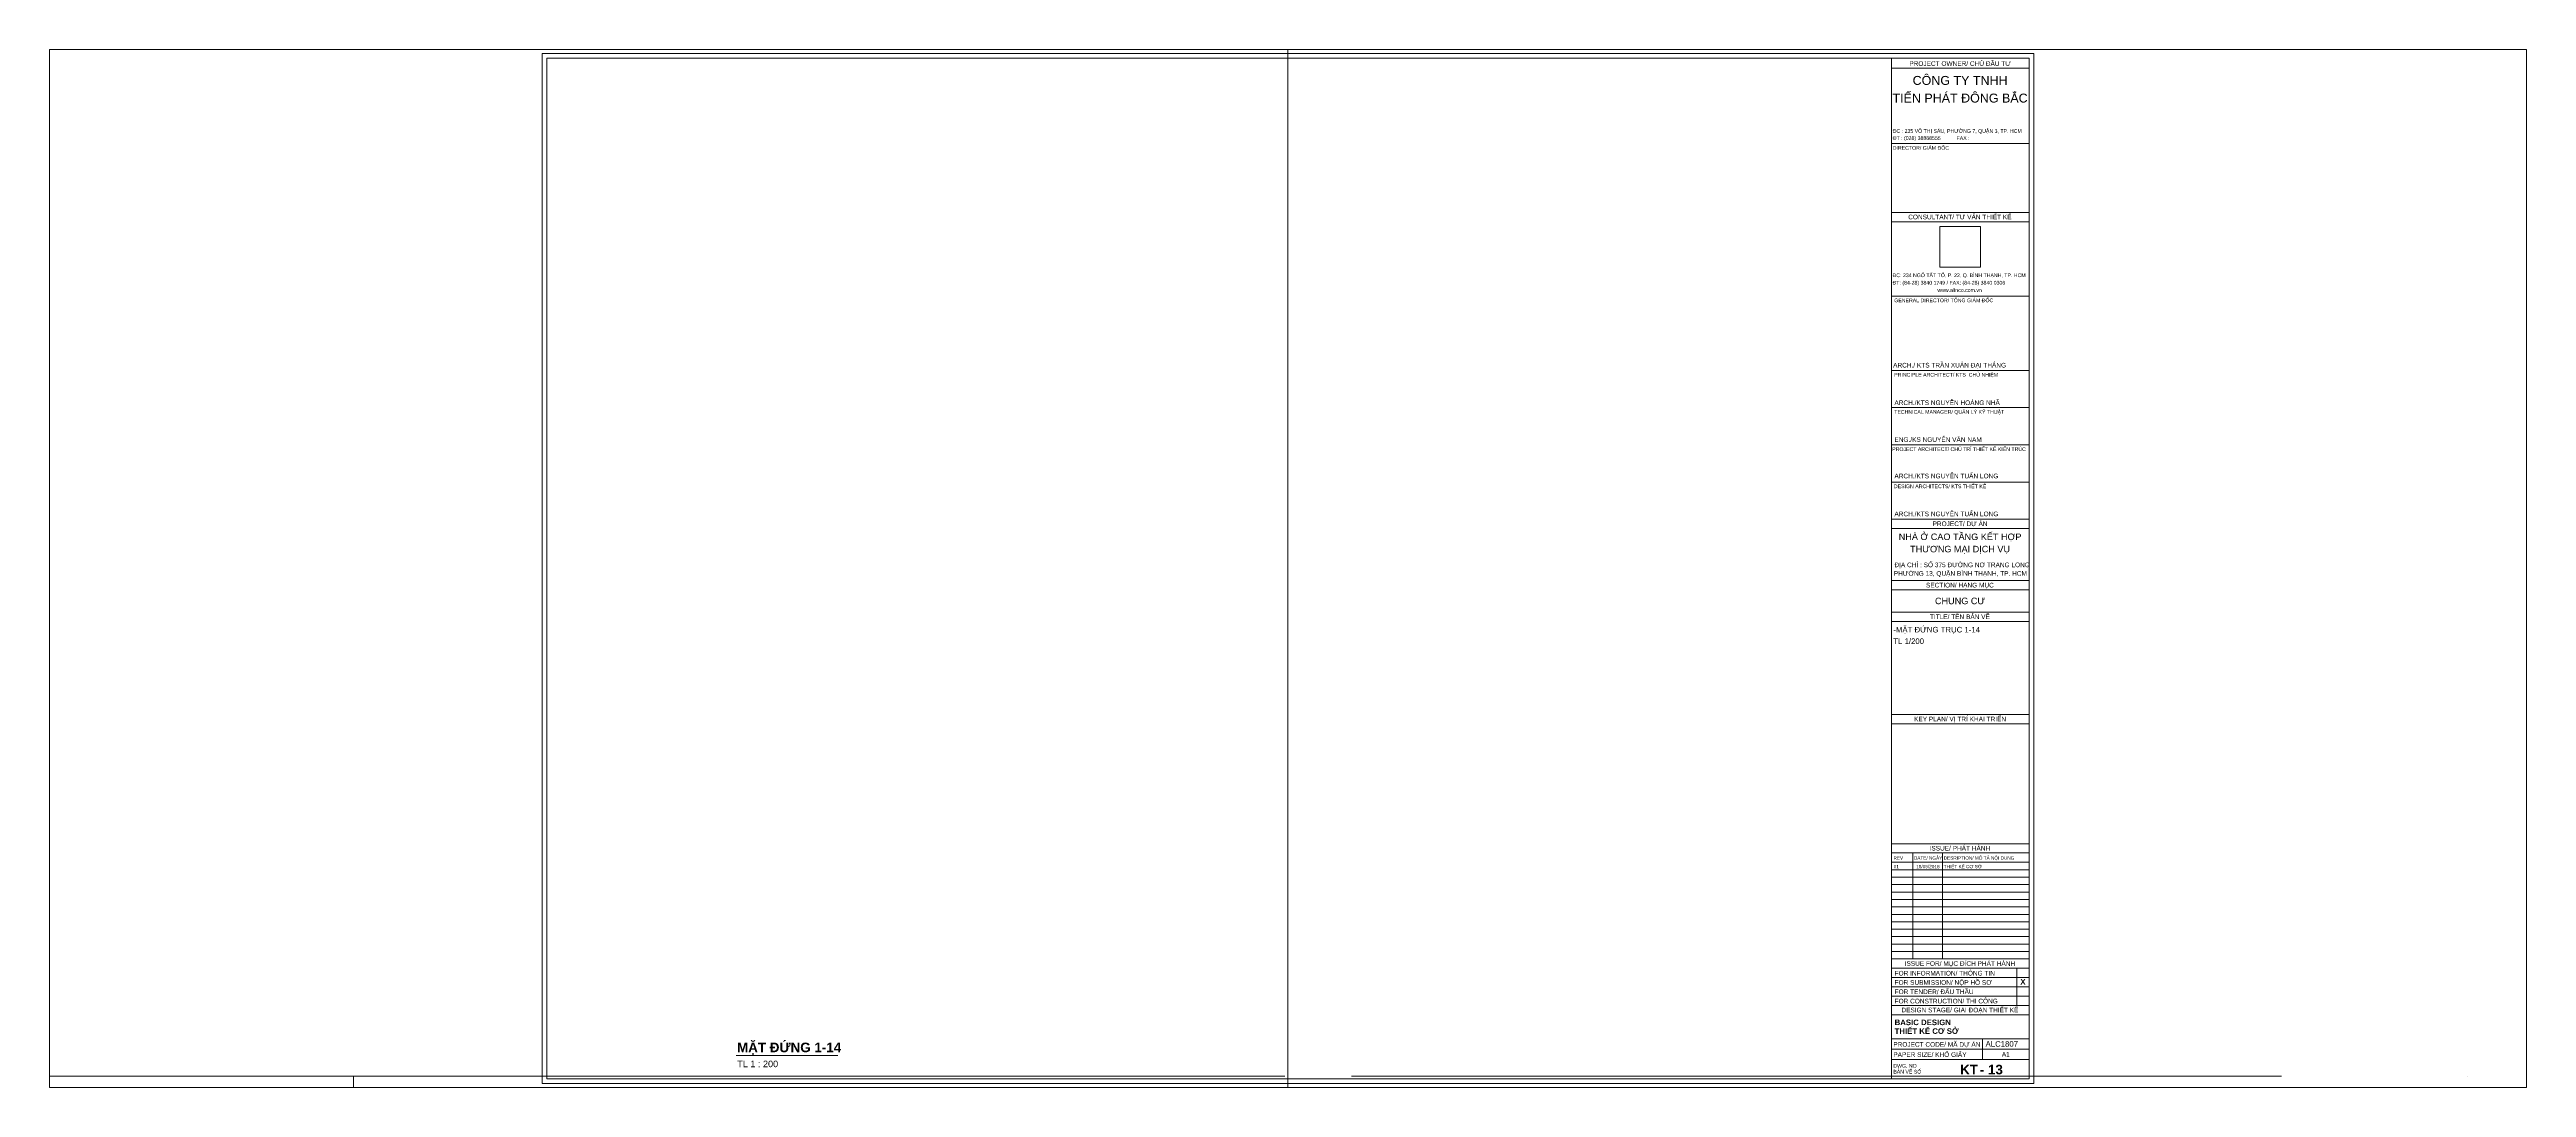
# Paper-space layout 'Layout1' of a CAD drawing. Header units: millimetres. Extents: x -265 to 1067, y -6 to 552.
# The model-space entities are those that its viewports show. They can reach past a viewport. Long polylines and large blocks are cut down to what shows.
import ezdxf

# ---------------------------------------------------------------- set-up
doc = ezdxf.new("R2010")
doc.units = ezdxf.units.MM
doc.linetypes.add('Grid Line', pattern=[14, 10, -2, 0, -2])
doc.layers.add('G-ANNO-NPLT', color=7, linetype='Continuous', plot=False)
for name, color, linetype, lineweight in [('G-ANNO-TTLB', 6, 'Continuous', 5), ('G-ANNO-TTLB-MEDM', 33, 'Continuous', 9), ('G-ANNO-TTLB-THIN', 151, 'Continuous', 5), ('NET CAT', 3, 'Continuous', 5), ('NET-THAY', 2, 'Continuous', 9), ('TRUC', 225, 'Continuous', 5)]:
    doc.layers.add(name, color=color, linetype=linetype, lineweight=lineweight)
doc.styles.add('Arial_1', font='arial_1.ttf', dxfattribs={"height": 2.5})
doc.styles.add('Arial_2', font='arial_1.ttf', dxfattribs={"height": 2})
doc.styles.add('Arial_3', font='arial_1.ttf', dxfattribs={"height": 1.8})
doc.styles.add('Arial_4', font='arial_1.ttf', dxfattribs={"height": 2.5})
doc.styles.add('Arial_5', font='arial_1.ttf', dxfattribs={"height": 4.8})
doc.styles.add('Arial_6', font='arial_1.ttf', dxfattribs={"height": 2})
doc.styles.add('Arial_7', font='arial_1.ttf', dxfattribs={"height": 3.5})
doc.styles.add('Arial_8', font='arial_1.ttf', dxfattribs={"height": 3})
doc.styles.add('Arial_9', font='arial_1.ttf', dxfattribs={"height": 1.8})
doc.styles.add('Arial_B_1', font='arialbd_1.ttf', dxfattribs={"height": 3})
doc.styles.add('Arial_B_2', font='arialbd_1.ttf', dxfattribs={"height": 5.15873})
picture_1 = doc.add_image_def('image1.jpg', size_in_pixel=(598, 599))

# ---------------------------------------------------------------- blocks, each defined once
blk = doc.blocks.new('KT-A1 - KT-A1-1017761--MẶT ĐỨNG TRỤC 1-14')
at = {"layer": 'G-ANNO-TTLB-MEDM'}
for p, q in [((28, 553.5), (28, 4.5)), ((825, 553.5), (28, 553.5)), ((751, 553.5), (751, 4.5)), ((825, 4.5), (825, 553.5)), ((28, 4.5), (825, 4.5))]:
    blk.add_line(p, q, dxfattribs=at)
at = {"layer": 'G-ANNO-TTLB-THIN'}
for p, q in [((827.5, 556), (25.5, 556)), ((25.5, 556), (25.5, 2)), ((825, 548), (751, 548)), ((827.5, 2), (827.5, 556)), ((825, 507.5), (751, 507.5)), ((825, 470.5), (751, 470.5)), ((825, 465.5), (751, 465.5)), ((825, 425.5), (751, 425.5)), ((825, 385.5), (751, 385.5)), ((825, 365.5), (751, 365.5)), ((825, 345.5), (751, 345.5)), ((825, 325.5), (751, 325.5)), ((825, 305.5), (751, 305.5)), ((825, 300.5), (751, 300.5)), ((825, 272.5), (751, 272.5)), ((825, 267.5), (751, 267.5)), ((825, 255.5), (751, 255.5)), ((825, 250.5), (751, 250.5)), ((825, 200.5), (751, 200.5)), ((825, 195.5), (751, 195.5)), ((825, 131), (751, 131)), ((825, 126), (751, 126)), ((825, 121), (751, 121)), ((762.5, 69), (762.5, 126)), ((778.5, 69), (778.5, 126)), ((825, 117), (751, 117)), ((825, 113), (751, 113)), ((825, 109), (751, 109)), ((825, 105), (751, 105)), ((825, 101), (751, 101)), ((825, 97), (751, 97)), ((825, 93), (751, 93)), ((825, 89), (751, 89)), ((825, 85), (751, 85)), ((825, 81), (751, 81)), ((825, 77), (751, 77)), ((825, 73), (751, 73)), ((825, 69), (751, 69)), ((825, 64), (751, 64)), ((825, 59), (751, 59)), ((825, 54), (751, 54)), ((818.5, 44), (818.5, 64)), ((825, 49), (751, 49)), ((825, 44), (751, 44)), ((825, 39), (751, 39)), ((825, 26), (751, 26)), ((825, 20.5), (751, 20.5)), ((825, 15), (751, 15)), ((800, 26), (800, 15)), ((25.5, 2), (827.5, 2))]:
    blk.add_line(p, q, dxfattribs=at)
at = {"layer": 'G-ANNO-TTLB', "line_spacing_factor": 0.936439}
for s, insert, char_height, width, attachment_point, style in [('\\pt12.7,25.4,38.1,50.8,63.5,76.2,88.9,101.6,114.3,127,139.7,152.4,165.1,177.8,190.5,203.2,215.9,228.6,241.3,254,266.7,279.4,292.1,304.8,317.5,330.2,342.9,355.6,368.3,381,393.7,406.4;PROJECT OWNER/ CHỦ {\\fArial|b0|i0|c238|p34;ĐẦU T}Ư', (787.9, 551.8), 2.5, 72.23, 2, 'Arial_1'), ('\\pt12,24,36,48,60,72,84,96,108,120,132,144,156,168,180,192,204,216,228,240,252,264,276,288,300,312,324,336,348,360,372,384;DIRECTOR/ GIÁM {\\fArial|b0|i0|c238|p34;ĐỐC}', (751.7, 506.2), 2, 30.89, 1, 'Arial_2'), ('\\pt12.7,25.4,38.1,50.8,63.5,76.2,88.9,101.6,114.3,127,139.7,152.4,165.1,177.8,190.5,203.2,215.9,228.6,241.3,254,266.7,279.4,292.1,304.8,317.5,330.2,342.9,355.6,368.3,381,393.7,406.4;CONSULTANT/ T{\\fArial|b0|i0|c163|p34;Ư VẤN THIẾT KẾ}', (787.8, 469.3), 2.5, 72.36, 2, 'Arial_1'), ('\\pt12,24,36,48,60,72,84,96,108,120,132,144,156,168,180,192,204,216,228,240,252,264,276,288,300,312,324,336,348,360,372,384;{\\fArial|b0|i0|c238|p34;ĐC: 234 NGÔ TẤT TỐ, P. 22, Q. B}ÌNH THẠNH, TP. HCM', (751.6, 437.7), 2, 72.89, 1, 'Arial_2'), ('\\pt12,24,36,48,60,72,84,96,108,120,132,144,156,168,180,192,204,216,228,240,252,264,276,288,300,312,324,336,348,360,372,384;{\\fArial|b0|i0|c238|p34;ĐT: (84-28) 3840 1749 / FAX: (84-28) 3840 0306}', (751.6, 433.7), 2, 72.89, 1, 'Arial_2'), ('\\pt12,24,36,48,60,72,84,96,108,120,132,144,156,168,180,192,204,216,228,240,252,264,276,288,300,312,324,336,348,360,372,384;{\\fArial|b0|i0|c238|p34;www.alinco.com.vn}', (775.7, 429.7), 2, 24.61, 1, 'Arial_2'), ('\\pt12,24,36,48,60,72,84,96,108,120,132,144,156,168,180,192,204,216,228,240,252,264,276,288,300,312,324,336,348,360,372,384;GENERAL DIRECTOR/ TỔNG GIÁM {\\fArial|b0|i0|c238|p34;ĐỐC}', (752.5, 424.2), 2, 71.44, 1, 'Arial_2'), ('\\pt12.7,25.4,38.1,50.8,63.5,76.2,88.9,101.6,114.3,127,139.7,152.4,165.1,177.8,190.5,203.2,215.9,228.6,241.3,254,266.7,279.4,292.1,304.8,317.5,330.2,342.9,355.6,368.3,381,393.7,406.4;ARCH./ KTS TRẦN XUÂN {\\fArial|b0|i0|c238|p34;ĐẠI THẮNG}', (751.9, 389.6), 2.5, 72.03, 1, 'Arial_1'), ('\\pt12,24,36,48,60,72,84,96,108,120,132,144,156,168,180,192,204,216,228,240,252,264,276,288,300,312,324,336,348,360,372,384;PRINCIPLE ARCHITECT/ KTS  CHỦ NHIỆM', (752.5, 384.2), 2, 71.44, 1, 'Arial_2'), ('\\pt12,24,36,48,60,72,84,96,108,120,132,144,156,168,180,192,204,216,228,240,252,264,276,288,300,312,324,336,348,360,372,384;TECHNICAL MANAGER/ QUẢN LÝ KỸ THUẬT', (752.5, 364.2), 2, 71.24, 1, 'Arial_2'), ('\\pt12,24,36,48,60,72,84,96,108,120,132,144,156,168,180,192,204,216,228,240,252,264,276,288,300,312,324,336,348,360,372,384;PROJECT ARCHITECT/ CHỦ TRÌ THIẾT KẾ KIẾN TRÚC', (751.4, 344.2), 2, 75.21, 1, 'Arial_2'), ('\\pt12,24,36,48,60,72,84,96,108,120,132,144,156,168,180,192,204,216,228,240,252,264,276,288,300,312,324,336,348,360,372,384;DESIGN ARCHITECTS/ KTS THIẾT KẾ', (752.3, 324.2), 2, 71.24, 1, 'Arial_2'), ('\\pt12.7,25.4,38.1,50.8,63.5,76.2,88.9,101.6,114.3,127,139.7,152.4,165.1,177.8,190.5,203.2,215.9,228.6,241.3,254,266.7,279.4,292.1,304.8,317.5,330.2,342.9,355.6,368.3,381,393.7,406.4;PROJECT/ DỰ ÁN', (787.9, 304.3), 2.5, 72.36, 2, 'Arial_1'), ('\\pt12.7,25.4,38.1,50.8,63.5,76.2,88.9,101.6,114.3,127,139.7,152.4,165.1,177.8,190.5,203.2,215.9,228.6,241.3,254,266.7,279.4,292.1,304.8,317.5,330.2,342.9,355.6,368.3,381,393.7,406.4;SECTION/ HẠNG MỤC', (787.8, 271.3), 2.5, 72.36, 2, 'Arial_1'), ('\\pt12.7,25.4,38.1,50.8,63.5,76.2,88.9,101.6,114.3,127,139.7,152.4,165.1,177.8,190.5,203.2,215.9,228.6,241.3,254,266.7,279.4,292.1,304.8,317.5,330.2,342.9,355.6,368.3,381,393.7,406.4;TITLE/ TÊN BẢN VẼ', (787.8, 254.3), 2.5, 72.36, 2, 'Arial_1'), ('\\pt12.7,25.4,38.1,50.8,63.5,76.2,88.9,101.6,114.3,127,139.7,152.4,165.1,177.8,190.5,203.2,215.9,228.6,241.3,254,266.7,279.4,292.1,304.8,317.5,330.2,342.9,355.6,368.3,381,393.7,406.4;KEY PLAN/ VỊ TRÍ KHAI TRIỂN', (787.9, 199.3), 2.5, 72.36, 2, 'Arial_1'), ('\\pt12.70001,25.4,38.10001,50.8,63.5,76.19999,88.9,101.59999,114.3,127.00001,139.7,152.40001,165.1,177.8,190.49999,203.2,215.89999,228.6,241.30001,254,266.70001,279.4,292.1,304.79999,317.5,330.19999,342.9,355.60001,368.3,381.00001,393.7,406.4;REV', (752.1, 124.2), 1.8, 9.39, 1, 'Arial_3'), ('\\pt12.7,25.4,38.1,50.8,63.5,76.2,88.9,101.6,114.3,127,139.7,152.4,165.1,177.8,190.5,203.2,215.9,228.6,241.3,254,266.7,279.4,292.1,304.8,317.5,330.2,342.9,355.6,368.3,381,393.7,406.4;DATE/ NGÀY', (763.1, 124.2), 1.8, 15.21, 1, 'Arial_3'), ('\\pt12.7,25.4,38.1,50.8,63.5,76.2,88.9,101.6,114.3,127,139.7,152.4,165.1,177.8,190.5,203.2,215.9,228.6,241.3,254,266.7,279.4,292.1,304.8,317.5,330.2,342.9,355.6,368.3,381,393.7,406.4;ISSUE/ PHÁT HÀNH', (787.8, 129.8), 2.5, 72.36, 2, 'Arial_1'), ('\\pt12.7,25.4,38.1,50.8,63.5,76.2,88.9,101.6,114.3,127,139.7,152.4,165.1,177.8,190.5,203.2,215.9,228.6,241.3,254,266.7,279.4,292.1,304.8,317.5,330.2,342.9,355.6,368.3,381,393.7,406.4;DESRIPTION/ MÔ TẢ NỘI DUNG', (779.1, 124.2), 1.8, 44.91, 1, 'Arial_3'), ('\\pt12.7,25.4,38.1,50.8,63.5,76.2,88.9,101.6,114.3,127,139.7,152.4,165.1,177.8,190.5,203.2,215.9,228.6,241.3,254,266.7,279.4,292.1,304.8,317.5,330.2,342.9,355.6,368.3,381,393.7,406.4;ISSUE FOR/ MỤC {\\fArial|b0|i0|c238|p34;ĐÍCH PHÁT H}ÀNH', (787.8, 67.8), 2.5, 72.36, 2, 'Arial_1'), ('\\pt12.7,25.4,38.1,50.8,63.5,76.2,88.9,101.6,114.3,127,139.7,152.4,165.1,177.8,190.5,203.2,215.9,228.6,241.3,254,266.7,279.4,292.1,304.8,317.5,330.2,342.9,355.6,368.3,381,393.7,406.4;FOR INFORMATION/ THÔNG TIN', (752.7, 62.6), 2.5, 54.77, 1, 'Arial_1'), ('\\pt12.7,25.4,38.1,50.8,63.5,76.2,88.9,101.6,114.3,127,139.7,152.4,165.1,177.8,190.5,203.2,215.9,228.6,241.3,254,266.7,279.4,292.1,304.8,317.5,330.2,342.9,355.6,368.3,381,393.7,406.4;FOR SUBMISSION/ NỘP HỒ S{\\fArial|b0|i0|c163|p34;Ơ}', (752.7, 57.6), 2.5, 53.38, 1, 'Arial_1'), ('\\pt12.7,25.4,38.1,50.8,63.5,76.2,88.9,101.6,114.3,127,139.7,152.4,165.1,177.8,190.5,203.2,215.9,228.6,241.3,254,266.7,279.4,292.1,304.8,317.5,330.2,342.9,355.6,368.3,381,393.7,406.4;FOR TENDER/ {\\fArial|b0|i0|c238|p34;ĐẤU THẦU}', (752.7, 52.6), 2.5, 43.66, 1, 'Arial_1'), ('\\pt12.69999,25.40001,38.1,50.79999,63.50001,76.2,88.89999,101.60001,114.3,126.99999,139.70001,152.4,165.09999,177.80001,190.5,203.19999,215.90001,228.6,241.29999,254.00001,266.7,279.39999,292.10001,304.8,317.49999,330.20001,342.9,355.59999,368.30001,381,393.69999,406.40001;X', (820.3, 58.2), 3, 2.939, 1, 'Arial_B_1'), ('\\pt12.7,25.4,38.1,50.8,63.5,76.2,88.9,101.6,114.3,127,139.7,152.4,165.1,177.8,190.5,203.2,215.9,228.6,241.3,254,266.7,279.4,292.1,304.8,317.5,330.2,342.9,355.6,368.3,381,393.7,406.4;FOR CONSTRUCTION/ THI CÔNG', (752.7, 47.6), 2.5, 56.09, 1, 'Arial_1'), ('\\pt12.7,25.4,38.1,50.8,63.5,76.2,88.9,101.6,114.3,127,139.7,152.4,165.1,177.8,190.5,203.2,215.9,228.6,241.3,254,266.7,279.4,292.1,304.8,317.5,330.2,342.9,355.6,368.3,381,393.7,406.4;DESIGN STAGE/ GIAI {\\fArial|b0|i0|c238|p34;ĐOẠN THIẾT KẾ}', (787.8, 42.8), 2.5, 72.36, 2, 'Arial_1'), ('\\pt12.7,25.4,38.1,50.8,63.5,76.2,88.9,101.6,114.3,127,139.7,152.4,165.1,177.8,190.5,203.2,215.9,228.6,241.3,254,266.7,279.4,292.1,304.8,317.5,330.2,342.9,355.6,368.3,381,393.7,406.4;BASIC DESIGN THIẾT KẾ C{\\fArial|b1|i0|c163|p34;Ơ SỞ}', (752.7, 36.4), 3, 35.46, 1, 'Arial_B_1'), ('\\pt12.7,25.4,38.1,50.8,63.5,76.2,88.9,101.6,114.3,127,139.7,152.4,165.1,177.8,190.5,203.2,215.9,228.6,241.3,254,266.7,279.4,292.1,304.8,317.5,330.2,342.9,355.6,368.3,381,393.7,406.4;PROJECT CODE/ MÃ DỰ ÁN', (752, 24.3), 2.5, 46.96, 1, 'Arial_1'), ('\\pt12.7,25.4,38.1,50.8,63.5,76.2,88.9,101.6,114.3,127,139.7,152.4,165.1,177.8,190.5,203.2,215.9,228.6,241.3,254,266.7,279.4,292.1,304.8,317.5,330.2,342.9,355.6,368.3,381,393.7,406.4;PAPER SIZE/ KHỔ GIẤY', (752, 18.8), 2.5, 46.96, 1, 'Arial_1'), ('\\pt12.7,25.4,38.1,50.8,63.5,76.2,88.9,101.6,114.3,127,139.7,152.4,165.1,177.8,190.5,203.2,215.9,228.6,241.3,254,266.7,279.4,292.1,304.8,317.5,330.2,342.9,355.6,368.3,381,393.7,406.4;A1', (812.5, 19), 2.5, 23.02, 2, 'Arial_1'), ('\\pt12,24,36,48,60,72,84,96,108,120,132,144,156,168,180,192,204,216,228,240,252,264,276,288,300,312,324,336,348,360,372,384;DWG. NO BẢN VẼ SỐ', (752, 12.5), 2, 16.14, 1, 'Arial_2')]:
    blk.add_mtext(s, dxfattribs=dict(at, insert=insert, char_height=char_height, width=width, attachment_point=attachment_point, style=style))
at = {"layer": 'G-ANNO-TTLB'}
image = blk.add_image(picture_1, insert=(777, 441), size_in_units=(21.9, 22), dxfattribs=at)
image.dxf.flags = 7
blk = doc.blocks.new('ALC1807-ASCENT PLAZA-TANG 1_2_rvt-1-MẶT ĐỨNG 1-14')
at = {"layer": 'NET-THAY', "color": 250, "lineweight": 15}
for q in [(-101.8, -150), (399, 0)]:
    blk.add_line((-101.8, 0), q, dxfattribs=at)

msp = doc.modelspace()

# ---------------------------------------------------------------- linework, layer by layer
at = {"layer": 'NET CAT'}
msp.add_line((400.5, -50), (400.5, 5300), dxfattribs=at)
at = {"layer": 'TRUC', "linetype": 'Grid Line', "ltscale": 50}
msp.add_line((-15600.6, 0), (103813.4, 0), dxfattribs=at)

# ---------------------------------------------------------------- block references
at = {"lineweight": 5}
msp.add_blockref('ALC1807-ASCENT PLAZA-TANG 1_2_rvt-1-MẶT ĐỨNG 1-14', (0, 0), dxfattribs=at)

psp = doc.layouts.get("Layout1")

# ---------------------------------------------------------------- block references
at = {"layer": 'G-ANNO-TTLB'}
psp.add_blockref('KT-A1 - KT-A1-1017761--MẶT ĐỨNG TRỤC 1-14', (-25.9, -6), dxfattribs=at)

# ---------------------------------------------------------------- texts
at = {"layer": 'G-ANNO-TTLB', "line_spacing_factor": 0.941778}
for s, insert, char_height, width, attachment_point, style in [('CÔNG TY TNHH', (762, 537.9), 4.8, 60.705, 2, 'Arial_5'), ('TIẾN PHÁT ĐÔNG BẮC', (762, 528.4), 4.8, 86.68, 2, 'Arial_5'), ('ĐC : 235 VÕ THỊ SÁU, PHƯỜNG 7, QUẬN 3, TP. HCM', (725.8, 509.3), 2, 82.809, 1, 'Arial_6'), ('ĐT : (028) 38888555           FAX :', (725.8, 505.5), 2, 49.411, 1, 'Arial_6'), ('ARCH./KTS NGUYỄN HOÀNG NHÃ', (726.7, 363.4), 2.5, 67.52, 1, 'Arial_4'), ('ENG./KS NGUYỄN VĂN NAM', (726.7, 343.6), 2.5, 55.981, 1, 'Arial_4'), ('ARCH./KTS NGUYỄN TUẤN LONG', (726.7, 324), 2.5, 66.602, 1, 'Arial_4'), ('ARCH./KTS NGUYỄN TUẤN LONG', (726.7, 303.6), 2.5, 66.602, 1, 'Arial_4'), ('NHÀ Ở CAO TẦNG KẾT HỢP', (762, 291.8), 3.5, 78.757, 2, 'Arial_7'), ('THƯƠNG MẠI DỊCH VỤ', (762, 285.2), 3.5, 64.059, 2, 'Arial_7'), ('ĐỊA CHỈ : SỐ 375 ĐƯỜNG NƠ TRANG LONG', (726.7, 276.2), 2.5, 86.925, 1, 'Arial_4'), ('PHƯỜNG 13, QUẬN BÌNH THẠNH, TP. HCM', (726.4, 271.6), 2.5, 85.364, 1, 'Arial_4'), ('CHUNG CƯ', (762, 257.3), 3.5, 32.137, 2, 'Arial_7'), ('-MẶT ĐỨNG TRỤC 1-14', (726.1, 241.6), 3, 55.604, 1, 'Arial_8'), ('TL 1/200', (726.1, 235.4), 3, 19.796, 1, 'Arial_8'), ('01', (726.3, 113.6), 1.8, 3.35, 1, 'Arial_9'), ('18/05/2018', (744.7, 113.6), 1.8, 15.073, 2, 'Arial_9'), ('THIẾT KẾ CƠ SỞ', (753.2, 113.6), 1.8, 24.504, 1, 'Arial_9'), ('ALC1807', (775.7, 18.8), 3, 20.897, 1, 'Arial_8'), ('TL 1 : 200', (104.5, 8.3), 3.5, 26.352, 1, 'Arial_7'), ('KT', (762, 6.1), 5.16, 11.202, 1, 'Arial_B_2'), ('- 13', (772.6, 6.1), 5.16, 14.447, 1, 'Arial_B_2')]:
    psp.add_mtext(s, dxfattribs=dict(at, insert=insert, char_height=char_height, width=width, attachment_point=attachment_point, style=style))

# ---------------------------------------------------------------- viewports
at = {"layer": '0'}
psp.add_viewport(center=(400.6, 273), size=(1331.8, 558.231), view_center_point=(400.6, 273), view_height=558.231, dxfattribs=at)

# ---------------------------------------------------------------- next in the draw order: texts
at = {"layer": 'G-ANNO-TTLB', "lineweight": 30, "insert": (102.4, 18), "char_height": 5.159, "width": 67.398, "attachment_point": 1, "line_spacing_factor": 0.941778, "style": 'Arial_B_2', "bg_fill": 3, "box_fill_scale": 1.25, "bg_fill_color": 256, "bg_fill_true_color": 13158600, "bg_fill_transparency": 0}
psp.add_mtext(' MẶT ĐỨNG 1-14', dxfattribs=at)

# ---------------------------------------------------------------- next in the draw order: linework, layer by layer
at = {"layer": 'G-ANNO-NPLT', "lineweight": 5}
psp.add_line((103.9, 11), (158.6, 11), dxfattribs=at)

doc.saveas('drawing.dxf')
